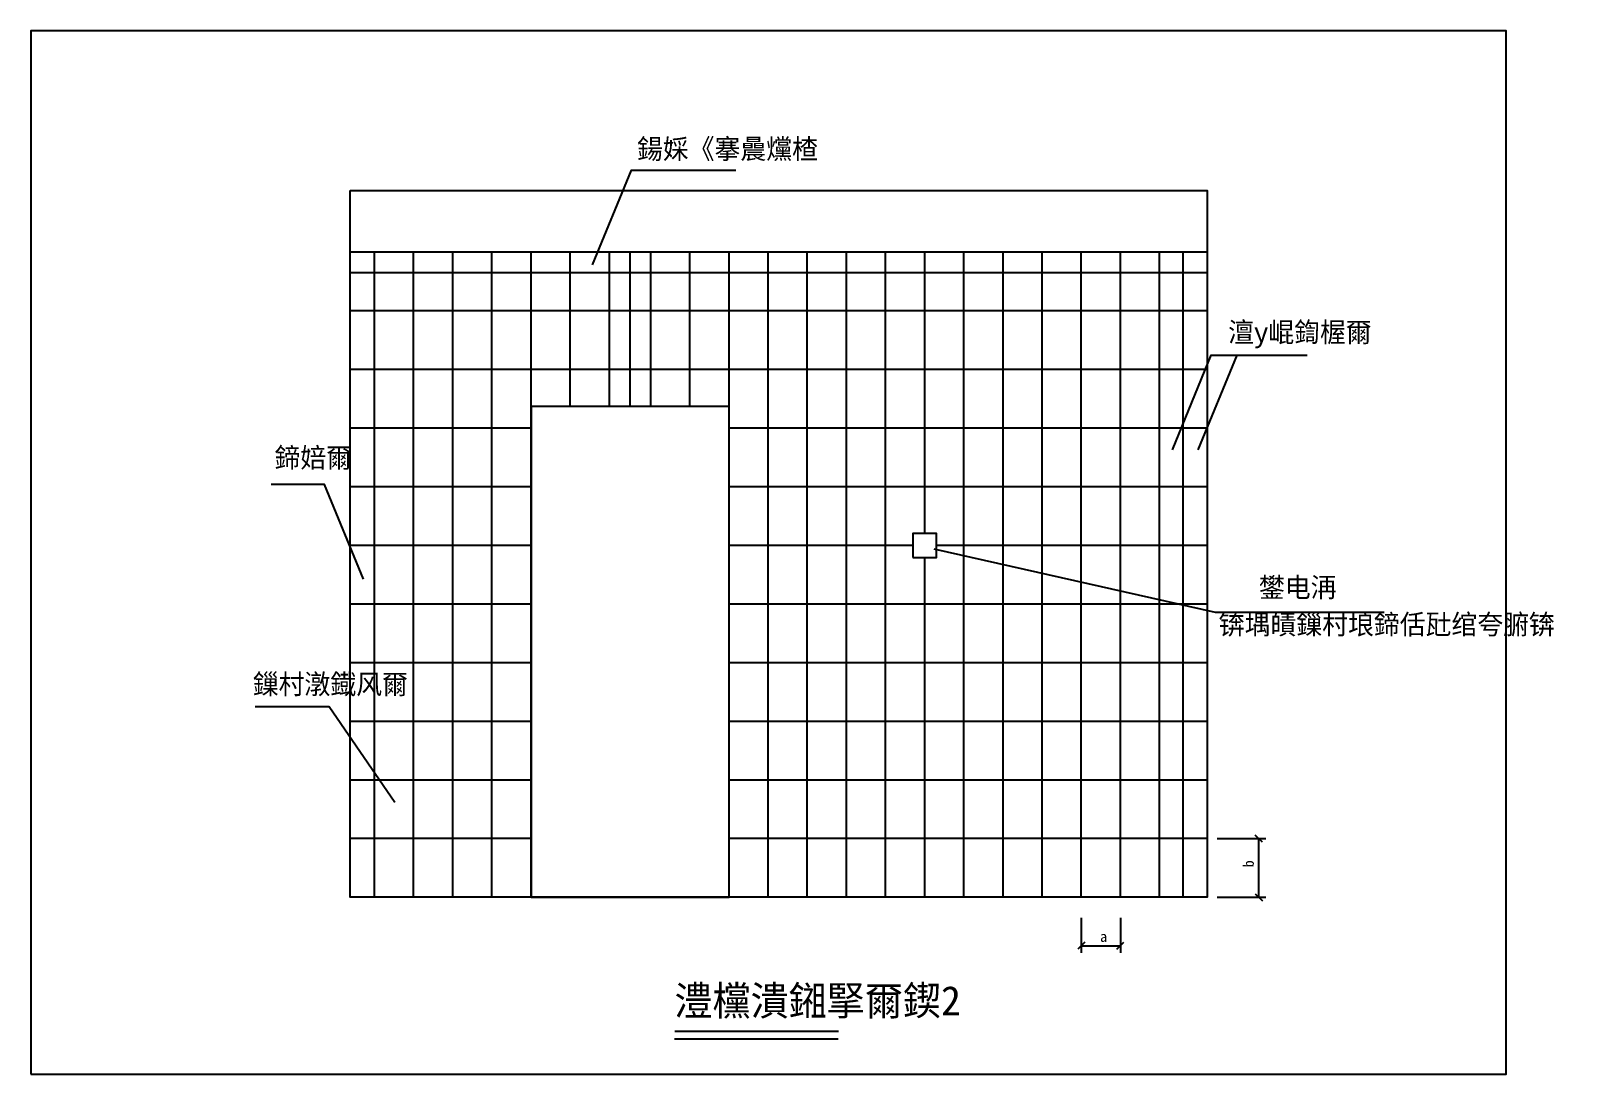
# Model space of a CAD drawing. Header units: metres. Extents: x 0 to 438, y 0 to 297.
import ezdxf

# ---------------------------------------------------------------- set-up
doc = ezdxf.new("R2010")
doc.units = ezdxf.units.M

# ---------------------------------------------------------------- blocks, each defined once
blk = doc.blocks.new('1')
blk.add_line((-0.5, -0.5), (0.5, 0.5))

msp = doc.modelspace()

# ---------------------------------------------------------------- linework, layer by layer
for p, q in [((334.82, 233.95), (90.87, 233.95)), ((97.85, 50.36), (97.85, 233.95)), ((108.99, 50.36), (108.99, 233.95)), ((120.13, 50.36), (120.13, 233.95)), ((131.27, 50.36), (131.27, 233.95)), ((142.41, 50.36), (142.41, 233.95)), ((142.41, 50.36), (142.41, 233.95)), ((153.55, 190.09), (153.55, 233.95)), ((164.69, 190.09), (164.69, 233.95)), ((170.58, 190.09), (170.58, 233.95)), ((176.48, 190.09), (176.48, 233.95)), ((187.62, 190.09), (187.62, 233.95)), ((198.76, 50.36), (198.76, 233.95)), ((209.9, 50.36), (209.9, 233.95)), ((221.04, 50.36), (221.04, 233.95)), ((232.18, 50.36), (232.18, 233.95)), ((243.32, 50.36), (243.32, 233.95)), ((254.47, 153.9), (254.47, 233.95)), ((265.61, 50.36), (265.61, 233.95)), ((276.75, 50.36), (276.75, 233.95)), ((287.89, 50.36), (287.89, 233.95)), ((299.03, 50.36), (299.03, 233.95)), ((310.17, 50.36), (310.17, 233.95)), ((321.32, 50.36), (321.32, 233.95)), ((328.07, 50.36), (328.07, 233.95)), ((334.82, 228.09), (90.87, 228.09)), ((334.82, 217.26), (90.87, 217.26)), ((334.82, 200.57), (90.87, 200.57)), ((142.41, 183.88), (90.87, 183.88)), ((334.82, 183.88), (198.76, 183.88)), ((142.41, 167.19), (90.87, 167.19)), ((334.82, 167.19), (198.76, 167.19)), ((142.41, 150.5), (90.87, 150.5)), ((251.07, 150.5), (198.76, 150.5)), ((334.82, 150.5), (257.86, 150.5)), ((254.47, 50.36), (254.47, 147.11)), ((142.41, 133.81), (90.87, 133.81)), ((334.82, 133.81), (198.76, 133.81)), ((142.41, 117.12), (90.87, 117.12)), ((334.82, 117.12), (198.76, 117.12)), ((142.41, 100.43), (90.87, 100.43)), ((334.82, 100.43), (198.76, 100.43)), ((142.41, 83.74), (90.87, 83.74)), ((334.82, 83.74), (198.76, 83.74)), ((142.41, 67.05), (90.87, 67.05)), ((334.82, 67.05), (198.76, 67.05)), ((337.75, 67.05), (351.57, 67.05)), ((349.57, 50.36), (349.57, 67.05)), ((337.75, 50.36), (351.57, 50.36)), ((299.03, 44.5), (299.03, 34.59)), ((310.17, 44.5), (310.17, 34.59)), ((299.03, 36.59), (310.17, 36.59)), ((183.24, 10.04), (229.83, 10.04)), ((183.35, 12.29), (229.88, 12.29))]:
    msp.add_line(p, q)
for points in [[(0, 0), (420, 0), (420, 297), (0, 297), (0, 0)], [(159.94, 230.41), (170.98, 257.34), (200.68, 257.34)], [(90.87, 251.53), (334.82, 251.53), (334.82, 50.36), (90.87, 50.36), (90.87, 251.53)], [(324.95, 177.76), (335.99, 204.69), (362.33, 204.69)], [(332.34, 177.76), (343.38, 204.69), (363.32, 204.69)], [(142.41, 50.36), (198.76, 50.36), (198.76, 190.09), (142.41, 190.09), (142.41, 50.36)], [(94.67, 140.91), (83.63, 167.84), (68.43, 167.84)], [(251.07, 147.11), (257.86, 147.11), (257.86, 153.9), (251.07, 153.9), (251.07, 147.11)], [(257.06, 149.55), (337.18, 131.56), (385.26, 131.56)], [(103.59, 77.38), (84.96, 104.56), (63.9, 104.56)]]:
    msp.add_lwpolyline(points)

# ---------------------------------------------------------------- block references
at = {"xscale": 2, "yscale": 2, "zscale": 2}
for p, rotation in [((349.57, 67.05), 90), ((349.57, 50.36), 270), ((299.03, 36.59), 180)]:
    msp.add_blockref('1', p, dxfattribs=dict(at, rotation=rotation))
msp.add_blockref('1', (310.17, 36.59), dxfattribs=at)

# ---------------------------------------------------------------- texts
for s, height, p in [('鍚婇《搴曟爣楂', 5.66, (172.57, 260.55)), ('澶у崐鍧楃爾', 5.66, (340.87, 208.4)), ('鍗婄爾', 5.66, (69.37, 172.66)), ('鐢电洅', 5.66, (349.62, 135.75)), ('锛堣皟鏁村埌鍗佸瓧绾夸腑锛', 5.66, (338.17, 125.21)), ('鏁村潡鐡风爾', 5.66, (63.2, 108.21)), ('a', 3, (304.37, 37.68)), ('澧欓潰鎺掔爾鍥2', 8.34, (183.2, 16.76))]:
    msp.add_text(s, height=height).set_placement(p)
msp.add_text('b', height=3, rotation=90).set_placement((348.14, 58.85))

doc.saveas('drawing.dxf')
